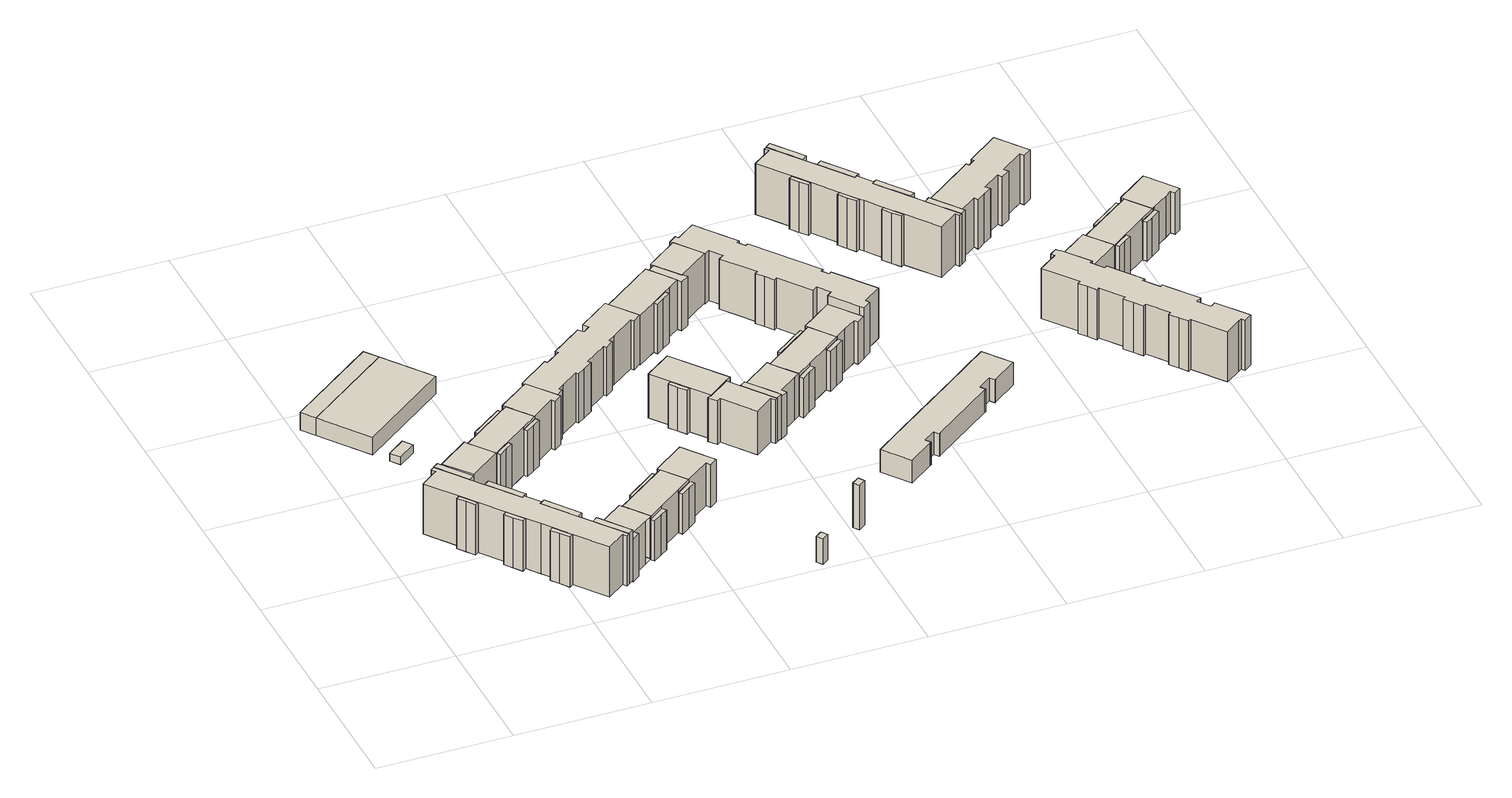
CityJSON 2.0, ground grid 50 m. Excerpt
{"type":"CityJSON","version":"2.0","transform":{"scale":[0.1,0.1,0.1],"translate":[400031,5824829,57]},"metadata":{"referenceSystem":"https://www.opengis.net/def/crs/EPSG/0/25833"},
"CityObjects":{
"building1":{"type":"Building","attributes":{"Gemeindeschluessel":"11000011","function":"31001_1010"},"address":[{"country":"Germany","locality":"Berlin","thoroughfareNumber":"21, 23, 25, 27","thoroughfareName":"Vincent-van-Gogh-Straße"}],"children":["building1-1","building1-2","building1-3","building1-4","building1-5","building1-6","building1-7","building1-8"]},
"building1-1":{"type":"BuildingPart","attributes":{"BezugspunktDach":"2200","measuredHeight":20.32,"storeysAboveGround":6},"parents":["building1"],"geometry":[{"type":"MultiSurface","lod":"1","boundaries":[[[0,1,2,3,4,5,6,7,8,9,10,11,12,13,14,15,16,17,18,19,20,21,22,23]],[[24,25,26,27,28,29,30,31,32,33,34,35,36,37,38,39,40,41,42,43,44,45,46,47]],[[24,47,23,22]],[[25,24,22,21]],[[26,25,21,20]],[[28,27,19,18]],[[29,28,18,17]],[[32,31,15,14]],[[35,34,12,11]],[[37,36,10,9]],[[38,37,9,8]],[[39,38,8,7]],[[40,39,7,6]],[[42,41,5,4]],[[43,42,4,3]],[[45,44,2,1]],[[47,46,0,23]],[[27,26,20,19]],[[30,29,17,16]],[[31,48,30,16,15]],[[33,32,14,13]],[[34,33,13,12]],[[36,35,11,10]],[[40,6,5,41]],[[44,43,3,2]],[[46,45,1,0]]]}]},
"building1-2":{"type":"BuildingPart","attributes":{"BezugspunktDach":"2200","measuredHeight":20.42,"storeysAboveGround":6},"parents":["building1"],"geometry":[{"type":"MultiSurface","lod":"1","boundaries":[[[49,50,51,52,53]],[[54,55,56,36,35]],[[54,35,53,52]],[[55,54,52,51]],[[56,55,51,50]],[[36,56,50,49]],[[11,10,36,49,53]],[[35,36,10,11]]]}]},
"building1-3":{"type":"BuildingPart","attributes":{"BezugspunktDach":"2200","measuredHeight":20.51,"storeysAboveGround":6},"parents":["building1"],"geometry":[{"type":"MultiSurface","lod":"1","boundaries":[[[57,58,59,60,61]],[[62,63,64,27,26]],[[62,26,61,60]],[[63,62,60,59]],[[64,63,59,58]],[[27,64,58,57]],[[20,19,57,61]],[[26,27,19,20]]]}]},
"building1-4":{"type":"BuildingPart","attributes":{"BezugspunktDach":"2200","measuredHeight":20.44,"storeysAboveGround":6},"parents":["building1"],"geometry":[{"type":"MultiSurface","lod":"1","boundaries":[[[65,66,67,68,69]],[[70,71,31,30,29]],[[70,29,69,68]],[[71,70,68,67]],[[31,71,67,66]],[[16,15,66,65]],[[17,16,65,69]],[[72,30,31,15,16]],[[29,30,16,17]]]}]},
"building1-5":{"type":"BuildingPart","attributes":{"BezugspunktDach":"2200","measuredHeight":20.42,"storeysAboveGround":6},"parents":["building1"],"geometry":[{"type":"MultiSurface","lod":"1","boundaries":[[[73,74,75,76,77]],[[32,78,79,34,33]],[[80,14,13,33,77,76]],[[78,32,76,75]],[[79,78,75,74]],[[34,79,74,73]],[[13,12,73,77]],[[32,33,13,14,80]],[[33,34,81,12,13]]]}]},
"building1-6":{"type":"BuildingPart","attributes":{"BezugspunktDach":"2200","measuredHeight":20.32,"storeysAboveGround":6},"parents":["building1"],"geometry":[{"type":"Solid","lod":"1","boundaries":[[[[82,83,6,5,84]],[[41,40,85,86,87]],[[41,87,84,5]],[[85,40,6,83]],[[86,85,83,82]],[[87,86,82,84]],[[41,5,6,40]]]]}]},
"building1-7":{"type":"BuildingPart","attributes":{"BezugspunktDach":"2200","measuredHeight":20.32,"storeysAboveGround":6},"parents":["building1"],"geometry":[{"type":"Solid","lod":"1","boundaries":[[[[88,89,3,2,90]],[[44,43,91,92,93]],[[44,93,90,2]],[[91,43,3,89]],[[92,91,89,88]],[[93,92,88,90]],[[43,44,2,3]]]]}]},
"building1-8":{"type":"BuildingPart","attributes":{"BezugspunktDach":"2200","measuredHeight":20.32,"storeysAboveGround":6},"parents":["building1"],"geometry":[{"type":"Solid","lod":"1","boundaries":[[[[94,95,1,0,96]],[[46,45,97,98,99]],[[46,99,96,0]],[[97,45,1,95]],[[98,97,95,94]],[[99,98,94,96]],[[45,46,0,1]]]]}]},
"building2":{"type":"Building","attributes":{"Gemeindeschluessel":"11000011","BezugspunktDach":"2200","function":"31001_2523","measuredHeight":3.25,"storeysAboveGround":1},"address":[{"country":"Germany","locality":"Berlin","thoroughfareNumber":"19 (1)","thoroughfareName":"Vincent-van-Gogh-Straße"}],"geometry":[{"type":"Solid","lod":"1","boundaries":[[[[100,101,102,103]],[[104,105,106,107]],[[104,107,103,102]],[[105,104,102,101]],[[106,105,101,100]],[[107,106,100,103]]]]}]},
"building3":{"type":"Building","attributes":{"name":"Sporthalle","Gemeindeschluessel":"11000011","function":"31001_3211"},"address":[{"country":"Germany","locality":"Berlin","thoroughfareNumber":"50","thoroughfareName":"Welsestraße"}],"children":["building3-1","building3-2"]},
"building3-1":{"type":"BuildingPart","attributes":{"BezugspunktDach":"2200","measuredHeight":7.23,"storeysAboveGround":2},"parents":["building3"],"geometry":[{"type":"Solid","lod":"1","boundaries":[[[[108,109,110,111]],[[112,113,114,115]],[[113,112,110,109]],[[114,113,109,108]],[[115,114,108,111]],[[115,111,110,112]]]]}]},
"building3-2":{"type":"BuildingPart","attributes":{"BezugspunktDach":"2200","measuredHeight":7.25,"storeysAboveGround":2},"parents":["building3"],"geometry":[{"type":"MultiSurface","lod":"1","boundaries":[[[111,110,116,117]],[[118,112,115,119]],[[118,119,117,116]],[[112,118,116,110]],[[115,112,110,112,115,111]],[[119,115,111,117]]]}]},
"building4":{"type":"Building","attributes":{"Gemeindeschluessel":"11000011","function":"31001_1010"},"address":[{"country":"Germany","locality":"Berlin","thoroughfareNumber":"51, 53, 55","thoroughfareName":"Welsestraße"}],"children":["building4-1","building4-2","building4-3","building4-4","building4-5","building4-6"]},
"building4-1":{"type":"BuildingPart","attributes":{"BezugspunktDach":"2200","measuredHeight":19.7,"storeysAboveGround":6},"parents":["building4"],"geometry":[{"type":"MultiSurface","lod":"1","boundaries":[[[120,121,122,123,124,125,126,127,128]],[[129,130,131,132,133,134,135,136,137]],[[129,137,128,127]],[[130,129,127,126]],[[132,131,125,124]],[[138,139,123,122]],[[135,134,122,121]],[[136,140,141,120]],[[131,130,126,125]],[[133,142,132,124,123]],[[134,133,139,138]],[[135,121,141,140]],[[136,120,128,137]]]}]},
"building4-2":{"type":"BuildingPart","attributes":{"BezugspunktDach":"2200","measuredHeight":19.77,"storeysAboveGround":6},"parents":["building4"],"geometry":[{"type":"MultiSurface","lod":"1","boundaries":[[[143,144,145,146,147,148,149,150,151]],[[152,153,154,155,156,157,133,132,158]],[[152,158,151,150]],[[153,152,150,149]],[[154,153,149,148]],[[155,154,148,147]],[[156,155,147,146]],[[157,156,146,145]],[[133,157,145,144],[133,139,159,157]],[[124,123,144,143]],[[158,132,143,151]],[[139,133,157,159]],[[132,133,123,124]]]}]},
"building4-3":{"type":"BuildingPart","attributes":{"BezugspunktDach":"2200","measuredHeight":19.7,"storeysAboveGround":6},"parents":["building4"],"geometry":[{"type":"MultiSurface","lod":"1","boundaries":[[[126,125,160,161]],[[162,131,130,163]],[[162,163,161,160]],[[131,162,160,125]],[[163,130,126,161]],[[164,130,131,125,126]]]}]},
"building4-4":{"type":"BuildingPart","attributes":{"BezugspunktDach":"2200","measuredHeight":18.75,"storeysAboveGround":6},"parents":["building4"],"geometry":[{"type":"MultiSurface","lod":"1","boundaries":[[[165,166,167,159,138]],[[157,168,169,170,134]],[[168,157,159,167]],[[169,168,167,166]],[[170,169,166,165]],[[134,170,165,138]],[[134,171,138,139,133]],[[157,133,139,159,172]]]}]},
"building4-5":{"type":"BuildingPart","attributes":{"BezugspunktDach":"2200","measuredHeight":19.7,"storeysAboveGround":6},"parents":["building4"],"geometry":[{"type":"MultiSurface","lod":"1","boundaries":[[[173,174,175,121,141]],[[135,176,177,178,140]],[[176,135,121,175]],[[177,176,175,174]],[[178,177,174,173]],[[140,178,173,141]],[[135,140,141,179,121]]]}]},
"building4-6":{"type":"BuildingPart","attributes":{"BezugspunktDach":"2200","measuredHeight":19.76,"storeysAboveGround":6},"parents":["building4"],"geometry":[{"type":"MultiSurface","lod":"1","boundaries":[[[180,181,182,183,184]],[[185,137,136,186,187]],[[185,187,184,183]],[[137,185,183,182]],[[120,128,137,182,181]],[[186,136,181,180]],[[187,186,180,184]],[[136,137,128,120]]]}]},
"building5":{"type":"Building","attributes":{"Gemeindeschluessel":"11000011","function":"31001_1010"},"address":[{"country":"Germany","locality":"Berlin","thoroughfareNumber":"86, 88, 90","thoroughfareName":"Biesenbrower Straße"}],"children":["building5-1","building5-2","building5-3","building5-4","building5-5","building5-6"]},
"building5-1":{"type":"BuildingPart","attributes":{"BezugspunktDach":"2200","measuredHeight":17.29,"storeysAboveGround":5},"parents":["building5"],"geometry":[{"type":"MultiSurface","lod":"1","boundaries":[[[188,189,190,191,192,193,194,195]],[[196,197,198,199,200,201,202,203]],[[196,203,195,194]],[[198,197,193,192]],[[204,205,191,190]],[[201,200,190,189]],[[206,207,189,188]],[[196,194,193,197]],[[199,198,192,191,208]],[[209,200,210,199,205,204]],[[202,201,207,206]],[[203,202,188,195]]]}]},
"building5-2":{"type":"BuildingPart","attributes":{"BezugspunktDach":"2200","measuredHeight":17.38,"storeysAboveGround":5},"parents":["building5"],"geometry":[{"type":"MultiSurface","lod":"1","boundaries":[[[211,212,213,214,215,216,217,218,219,220]],[[221,203,202,222,223,224,225,226,227,228]],[[221,228,220,219]],[[203,221,219,218]],[[188,195,203,218,217]],[[222,229,206,202,217,216]],[[224,223,215,214]],[[225,224,214,213]],[[226,225,213,212]],[[227,226,212,211]],[[228,227,211,220]],[[202,203,195,188]],[[202,206,229,222]]]}]},
"building5-3":{"type":"BuildingPart","attributes":{"BezugspunktDach":"2200","measuredHeight":17.32,"storeysAboveGround":5},"parents":["building5"],"geometry":[{"type":"MultiSurface","lod":"1","boundaries":[[[192,191,230,231,232,233,234,235]],[[236,237,238,239,240,199,198,241]],[[236,241,235,234]],[[237,236,234,233]],[[238,237,233,232]],[[239,238,232,231]],[[240,239,231,230]],[[205,242,243,199,240,230,191]],[[241,198,192,235]],[[199,243,242,205]],[[244,198,199,245,191,192]]]}]},
"building5-4":{"type":"BuildingPart","attributes":{"BezugspunktDach":"2200","measuredHeight":17.29,"storeysAboveGround":5},"parents":["building5"],"geometry":[{"type":"Solid","lod":"1","boundaries":[[[[194,193,246,247]],[[248,197,196,249]],[[248,249,247,246]],[[197,248,246,193]],[[249,196,194,247]],[[197,193,194,196]]]]}]},
"building5-5":{"type":"BuildingPart","attributes":{"BezugspunktDach":"2200","measuredHeight":16.53,"storeysAboveGround":5},"parents":["building5"],"geometry":[{"type":"MultiSurface","lod":"1","boundaries":[[[250,251,252,242,204]],[[243,253,254,255,200]],[[200,199,256,199,243]],[[253,243,242,252]],[[254,253,252,251]],[[255,254,251,250]],[[200,255,250,204]],[[204,205,199,200]],[[243,199,256,205,242]]]}]},
"building5-6":{"type":"BuildingPart","attributes":{"BezugspunktDach":"2200","measuredHeight":16.26,"storeysAboveGround":5},"parents":["building5"],"geometry":[{"type":"MultiSurface","lod":"1","boundaries":[[[257,258,259,207,229]],[[201,260,261,262,222]],[[260,201,207,259]],[[261,260,259,258]],[[262,261,258,257]],[[222,262,257,229]],[[263,201,202,206,207]],[[222,229,206,264,202]]]}]},
"building6":{"type":"Building","attributes":{"Gemeindeschluessel":"11000011","BezugspunktDach":"2200","function":"31001_1010","measuredHeight":19.87,"storeysAboveGround":6},"address":[{"country":"Germany","locality":"Berlin","thoroughfareNumber":"45, 47, 49","thoroughfareName":"Welsestraße"}],"geometry":[{"type":"Solid","lod":"1","boundaries":[[[[265,266,267,268,269,270,271,272,273,274,275,276,277,278,279,280,281,282,283,284,285,286,287,288,289,290,291,292,293]],[[294,295,296,297,298,299,300,301,302,303,304,305,306,307,308,309,310,311,312,313,314,315,316,317,318,319,320,321,322]],[[294,322,293,292]],[[295,294,292,291]],[[296,295,291,290]],[[297,296,290,289]],[[298,297,289,288]],[[299,298,288,287]],[[300,299,287,286]],[[301,300,286,285]],[[302,301,285,284]],[[303,302,284,283]],[[304,303,283,282]],[[305,304,282,281]],[[306,305,281,280]],[[307,306,280,279]],[[308,307,279,278]],[[309,308,278,277]],[[310,309,277,276]],[[311,310,276,275]],[[312,311,275,274]],[[313,312,274,273]],[[314,313,273,272]],[[315,314,272,271]],[[316,315,271,270]],[[317,316,270,269]],[[318,317,269,268]],[[319,318,268,267]],[[320,319,267,266]],[[321,320,266,265]],[[322,321,265,293]]]]}]},
"building7":{"type":"Building","attributes":{"Gemeindeschluessel":"11000011","BezugspunktDach":"2200","function":"51009_1610","measuredHeight":10.4,"storeysAboveGround":0},"address":[{"country":"Germany","locality":"Berlin"}],"geometry":[{"type":"Solid","lod":"1","boundaries":[[[[323,324,325,326]],[[327,328,329,330]],[[327,330,326,325]],[[328,327,325,324]],[[329,328,324,323]],[[330,329,323,326]]]]}]},
"building8":{"type":"Building","attributes":{"Gemeindeschluessel":"11000011","function":"31001_1010"},"address":[{"country":"Germany","locality":"Berlin","thoroughfareNumber":"80, 82, 84","thoroughfareName":"Biesenbrower Straße"}],"children":["building8-1","building8-2","building8-3","building8-4"]},
"building8-1":{"type":"BuildingPart","attributes":{"BezugspunktDach":"2200","measuredHeight":17.82,"storeysAboveGround":5},"parents":["building8"],"geometry":[{"type":"MultiSurface","lod":"1","boundaries":[[[331,332,333,334,335,336,337,338]],[[339,340,341,342,343,344,345,346]],[[339,346,338,337]],[[340,339,337,336]],[[341,340,336,335]],[[342,341,335,334],[342,347,348,341]],[[343,349,347,342,334,333]],[[344,343,333,332]],[[346,345,331,338]],[[347,342,341,348]],[[342,347,349,343]],[[350,345,344,332,331]]]}]},
"building8-2":{"type":"BuildingPart","attributes":{"BezugspunktDach":"2200","measuredHeight":17.77,"storeysAboveGround":5},"parents":["building8"],"geometry":[{"type":"MultiSurface","lod":"1","boundaries":[[[351,352,353,354,355,356,357,348,347,349,358]],[[343,342,341,359,360,361,362,363,364,365,366]],[[343,366,358,349]],[[359,341,348,357]],[[361,360,356,355]],[[362,361,355,354]],[[363,362,354,353]],[[364,363,353,352]],[[365,364,352,351]],[[366,365,351,358]],[[342,343,349,347]],[[367,341,342,347,348]],[[359,357,356,360]]]}]},
"building8-3":{"type":"BuildingPart","attributes":{"BezugspunktDach":"2200","measuredHeight":17.92,"storeysAboveGround":5},"parents":["building8"],"geometry":[{"type":"MultiSurface","lod":"1","boundaries":[[[368,369,370,371,372]],[[373,374,375,360,359]],[[373,359,372,371]],[[374,373,371,370]],[[375,374,370,369]],[[360,375,369,368]],[[359,357,356,368,372]],[[360,356,357,359]]]}]},
"building8-4":{"type":"BuildingPart","attributes":{"BezugspunktDach":"2200","measuredHeight":17.82,"storeysAboveGround":5},"parents":["building8"],"geometry":[{"type":"MultiSurface","lod":"1","boundaries":[[[376,377,332,331,378]],[[345,344,379,380,381]],[[345,381,378,331]],[[379,344,332,377]],[[380,379,377,376]],[[381,380,376,378]],[[382,344,345,331,332]]]}]},
"building9":{"type":"Building","attributes":{"Gemeindeschluessel":"11000011","BezugspunktDach":"2200","function":"51009_1610","measuredHeight":18.03,"storeysAboveGround":0},"address":[{"country":"Germany","locality":"Berlin"}],"geometry":[{"type":"Solid","lod":"1","boundaries":[[[[383,384,385,386]],[[387,388,389,390]],[[387,390,386,385]],[[388,387,385,384]],[[389,388,384,383]],[[390,389,383,386]]]]}]},
"building10":{"type":"Building","attributes":{"Gemeindeschluessel":"11000011","function":"31001_1010"},"address":[{"country":"Germany","locality":"Berlin","thoroughfareNumber":"39, 41, 43","thoroughfareName":"Welsestraße"}],"children":["building10-1","building10-2","building10-3","building10-4"]},
"building10-1":{"type":"BuildingPart","attributes":{"BezugspunktDach":"2200","measuredHeight":20.14,"storeysAboveGround":6},"parents":["building10"],"geometry":[{"type":"MultiSurface","lod":"1","boundaries":[[[391,392,393,394,395,396,397,398]],[[399,400,401,402,403,404,405,406]],[[399,406,398,397]],[[400,399,397,396]],[[401,407,408,409,396,395]],[[402,401,395,394]],[[403,402,394,393]],[[405,404,392,391]],[[406,405,391,398]],[[400,409,408,407,401]],[[403,393,392,404]]]}]},
"building10-2":{"type":"BuildingPart","attributes":{"BezugspunktDach":"2200","measuredHeight":20.02,"storeysAboveGround":6},"parents":["building10"],"geometry":[{"type":"MultiSurface","lod":"1","boundaries":[[[407,410,411,412,413,414,408]],[[415,416,417,418,419,401,400]],[[415,400,408,414]],[[418,417,412,411]],[[419,418,411,410]],[[401,419,410,407]],[[415,414,413,416]],[[417,416,413,412]],[[400,401,407,408,420]]]}]},
"building10-3":{"type":"BuildingPart","attributes":{"BezugspunktDach":"2200","measuredHeight":20.1,"storeysAboveGround":6},"parents":["building10"],"geometry":[{"type":"MultiSurface","lod":"1","boundaries":[[[421,422,423,424,425,426]],[[427,428,417,416,415,429]],[[427,429,426,425]],[[428,427,425,424]],[[417,428,424,423]],[[416,413,412,417,423,422]],[[414,413,416,422,421]],[[429,415,421,426]],[[417,412,413,416]],[[415,416,413,414]]]}]},
"building10-4":{"type":"BuildingPart","attributes":{"BezugspunktDach":"2200","measuredHeight":20.14,"storeysAboveGround":6},"parents":["building10"],"geometry":[{"type":"Solid","lod":"1","boundaries":[[[[430,431,432,393,392]],[[403,433,434,435,404]],[[433,403,393,432]],[[434,433,432,431]],[[435,434,431,430]],[[404,435,430,392]],[[404,392,393,403]]]]}]},
"building11":{"type":"Building","attributes":{"Gemeindeschluessel":"11000011","function":"31001_1010"},"address":[{"country":"Germany","locality":"Berlin","thoroughfareNumber":"74, 76, 78","thoroughfareName":"Biesenbrower Straße"}],"children":["building11-1","building11-2","building11-3","building11-4","building11-5","building11-6"]},
"building11-1":{"type":"BuildingPart","attributes":{"BezugspunktDach":"2200","measuredHeight":17.25,"storeysAboveGround":5},"parents":["building11"],"geometry":[{"type":"MultiSurface","lod":"1","boundaries":[[[436,437,438,439,440,441,442,443]],[[444,445,446,447,448,449,450,451]],[[444,451,443,442]],[[446,445,441,440]],[[452,453,439,438]],[[449,448,438,437]],[[454,455,449,437,436]],[[445,444,442,441,456]],[[446,440,439,447]],[[457,448,458,447,453,452]],[[450,449,455,454]],[[451,450,436,443]]]}]},
"building11-2":{"type":"BuildingPart","attributes":{"BezugspunktDach":"2200","measuredHeight":17.28,"storeysAboveGround":5},"parents":["building11"],"geometry":[{"type":"MultiSurface","lod":"1","boundaries":[[[459,460,461,462,463,464,436,443,465,466]],[[467,451,450,468,469,470,471,472,473,474]],[[467,474,466,465]],[[451,467,465,443]],[[443,451,443,436]],[[475,476,454,450,436,464]],[[469,468,464,463]],[[470,469,463,462]],[[471,470,462,461]],[[472,471,461,460]],[[473,472,460,459]],[[474,473,459,466]],[[477,450,451,443,436]],[[468,450,454,476,475]]]}]},
"building11-3":{"type":"BuildingPart","attributes":{"BezugspunktDach":"2200","measuredHeight":17.3,"storeysAboveGround":5},"parents":["building11"],"geometry":[{"type":"MultiSurface","lod":"1","boundaries":[[[440,439,478,479,480,481,482,483,484,485]],[[486,487,488,489,490,491,492,447,446,493]],[[486,493,485,484]],[[487,486,484,483]],[[488,487,483,482]],[[489,488,482,481]],[[490,489,481,480]],[[491,490,480,479]],[[492,491,479,478]],[[447,453,494,478,439]],[[493,446,440,485]],[[492,494,453,447]],[[446,447,439,440]]]}]},
"building11-4":{"type":"BuildingPart","attributes":{"BezugspunktDach":"2200","measuredHeight":17.43,"storeysAboveGround":5},"parents":["building11"],"geometry":[{"type":"MultiSurface","lod":"1","boundaries":[[[495,496,497,498]],[[499,445,444,500]],[[499,500,498,497]],[[445,499,497,496]],[[444,442,441,496,495]],[[500,444,495,498]],[[445,441,442,444]]]}]},
"building11-5":{"type":"BuildingPart","attributes":{"BezugspunktDach":"2200","measuredHeight":16.13,"storeysAboveGround":5},"parents":["building11"],"geometry":[{"type":"MultiSurface","lod":"1","boundaries":[[[501,502,503,494,452]],[[492,504,505,506,448]],[[504,492,494,503]],[[505,504,503,502]],[[506,505,502,501]],[[448,506,501,452]],[[448,452,453,447]],[[492,447,507,453,494]]]}]},
"building11-6":{"type":"BuildingPart","attributes":{"BezugspunktDach":"2200","measuredHeight":16.44,"storeysAboveGround":5},"parents":["building11"],"geometry":[{"type":"MultiSurface","lod":"1","boundaries":[[[508,509,510,455,476]],[[449,511,512,513,468]],[[511,449,455,510]],[[512,511,510,509]],[[513,512,509,508]],[[468,513,508,476]],[[449,450,454,455]],[[468,514,476,454,450]]]}]},
"building12":{"type":"Building","attributes":{"Gemeindeschluessel":"11000011","BezugspunktDach":"2200","function":"51009_1610","measuredHeight":2.92,"storeysAboveGround":0},"address":[{"country":"Germany","locality":"Berlin"}],"geometry":[{"type":"Solid","lod":"1","boundaries":[[[[515,516,517,518]],[[519,520,521,522]],[[519,522,518,517]],[[520,519,517,516]],[[521,520,516,515]],[[522,521,515,518]]]]}]},
"building13":{"type":"Building","attributes":{"Gemeindeschluessel":"11000011","BezugspunktDach":"2200","function":"31001_1010","measuredHeight":20.35,"storeysAboveGround":6},"address":[{"country":"Germany","locality":"Berlin","thoroughfareNumber":"66, 68, 70, 72","thoroughfareName":"Biesenbrower Straße"}],"geometry":[{"type":"Solid","lod":"1","boundaries":[[[[523,524,525,526,527,528,529,530,531,532,533,534,535,536,537,538,539,540,541,542,543,544,545,546,547,548,549,550,551,552,553]],[[554,555,556,557,558,559,560,561,562,563,564,565,566,567,568,569,570,571,572,573,574,575,576,577,578,579,580,581,582,583,584]],[[554,584,553,552]],[[555,554,552,551]],[[556,555,551,550]],[[557,556,550,549]],[[558,557,549,548]],[[559,558,548,547]],[[560,559,547,546]],[[561,560,546,545]],[[562,561,545,544]],[[563,562,544,543]],[[564,563,543,542]],[[565,564,542,541]],[[566,565,541,540]],[[567,566,540,539]],[[568,567,539,538]],[[569,568,538,537]],[[570,569,537,536]],[[571,570,536,535]],[[572,571,535,534]],[[573,572,534,533]],[[574,573,533,532]],[[575,574,532,531]],[[576,575,531,530]],[[577,576,530,529]],[[578,577,529,528]],[[579,578,528,527]],[[580,579,527,526]],[[581,580,526,525]],[[582,581,525,524]],[[583,582,524,523]],[[584,583,523,553]]]]}]},
"building14":{"type":"Building","attributes":{"name":"Kindertagesstätte","Gemeindeschluessel":"11000011","function":"31001_3065"},"address":[{"country":"Germany","locality":"Berlin","thoroughfareNumber":"61, 63","thoroughfareName":"Biesenbrower Straße"}],"children":["building14-1","building14-2","building14-3"]},
"building14-1":{"type":"BuildingPart","attributes":{"BezugspunktDach":"2200","measuredHeight":9.19,"storeysAboveGround":3},"parents":["building14"],"geometry":[{"type":"MultiSurface","lod":"1","boundaries":[[[585,586,587,588,589,590,591,592,593,594,595,596,597,598,599,600,601,602,603,604]],[[605,606,607,608,609,610,611,612,613,614,615,616,617,618,619,620,621,622,623,624]],[[605,624,604,603]],[[606,605,625,626,627,628,629,603,602]],[[607,606,602,601]],[[608,607,630,631,632,633,601,600]],[[609,608,600,599]],[[610,609,599,598]],[[611,610,598,597]],[[612,611,597,596]],[[613,612,596,595]],[[614,613,595,594]],[[615,614,594,593]],[[616,615,593,592]],[[617,616,592,591]],[[618,617,591,590]],[[619,618,590,589]],[[620,619,589,588]],[[621,620,588,587]],[[622,621,587,586]],[[623,622,586,585]],[[624,623,585,604]],[[629,628,627,626,625]],[[633,632,631,630]]]}]},
"building14-2":{"type":"BuildingPart","attributes":{"BezugspunktDach":"2200","measuredHeight":2.92,"storeysAboveGround":3},"parents":["building14"],"geometry":[{"type":"Solid","lod":"1","boundaries":[[[[629,628,634,517,516,515]],[[520,519,635,627,626,521]],[[520,521,515,516]],[[519,520,516,517]],[[635,519,517,634]],[[627,635,634,628]],[[521,626,629,515]],[[627,628,629,626]]]]}]},
"building14-3":{"type":"BuildingPart","attributes":{"BezugspunktDach":"2200","measuredHeight":3.27,"storeysAboveGround":3},"parents":["building14"],"geometry":[{"type":"Solid","lod":"1","boundaries":[[[[636,633,632,637,638]],[[639,631,630,640,641]],[[639,641,638,637]],[[631,639,637,632]],[[640,630,633,636]],[[641,640,636,638]],[[631,632,633,630]]]]}]},
"building15":{"type":"Building","attributes":{"Gemeindeschluessel":"11000011","BezugspunktDach":"2200","function":"31001_3065","measuredHeight":2.72,"storeysAboveGround":1},"address":[{"country":"Germany","locality":"Berlin","thoroughfareNumber":"61 (1)","thoroughfareName":"Biesenbrower Straße"}],"geometry":[{"type":"Solid","lod":"1","boundaries":[[[[642,643,644,645]],[[646,647,648,649]],[[646,649,645,644]],[[647,646,644,643]],[[648,647,643,642]],[[649,648,642,645]]]]}]},
"building16":{"type":"Building","attributes":{"Gemeindeschluessel":"11000011","BezugspunktDach":"2200","function":"51009_1610","measuredHeight":3.27,"storeysAboveGround":0},"address":[{"country":"Germany","locality":"Berlin"}],"geometry":[{"type":"Solid","lod":"1","boundaries":[[[[650,636,638,637,651,652]],[[653,639,641,640,654,655]],[[653,655,652,651]],[[639,653,651,637]],[[641,639,637,638]],[[640,641,638,636]],[[654,640,636,650]],[[655,654,650,652]]]]}]},
"building17":{"type":"Building","attributes":{"Gemeindeschluessel":"11000011","function":"31001_1010"},"address":[{"country":"Germany","locality":"Berlin","thoroughfareNumber":"58, 60, 62, 64","thoroughfareName":"Biesenbrower Straße"}],"children":["building17-1","building17-2","building17-3","building17-4","building17-5","building17-6","building17-7","building17-8"]},
"building17-1":{"type":"BuildingPart","attributes":{"BezugspunktDach":"2200","measuredHeight":20.61,"storeysAboveGround":6},"parents":["building17"],"geometry":[{"type":"MultiSurface","lod":"1","boundaries":[[[656,657,658,659,660,661,662,663,664,665,666,667,668,669,670,671,672,673,674,675,676,677]],[[678,679,680,681,682,683,684,685,686,687,688,689,690,691,692,693,694,695,696,697,698,699]],[[678,699,677,676]],[[679,678,676,675]],[[680,679,675,674]],[[682,681,673,672]],[[685,684,670,669]],[[687,700,701,702,667]],[[689,688,666,665]],[[690,689,665,664]],[[691,690,664,663]],[[692,691,663,662]],[[694,693,661,660]],[[695,694,660,659]],[[697,696,658,657]],[[699,698,656,677]],[[680,674,673,681]],[[683,682,703,672,671]],[[683,671,670,684]],[[686,685,669,668]],[[686,668,702,701,700]],[[688,687,667,666]],[[693,692,662,661]],[[695,659,658,696]],[[704,698,697,657,656]]]}]},
"building17-2":{"type":"BuildingPart","attributes":{"BezugspunktDach":"2200","measuredHeight":20.78,"storeysAboveGround":6},"parents":["building17"],"geometry":[{"type":"MultiSurface","lod":"1","boundaries":[[[705,706,707,708,709]],[[710,711,712,688,687]],[[710,687,709,708]],[[711,710,708,707]],[[712,711,707,706]],[[688,712,706,705]],[[713,667,666,705,709]],[[687,688,666,667,713]]]}]},
"building17-3":{"type":"BuildingPart","attributes":{"BezugspunktDach":"2200","measuredHeight":20.73,"storeysAboveGround":6},"parents":["building17"],"geometry":[{"type":"MultiSurface","lod":"1","boundaries":[[[714,715,716,717,718]],[[719,720,684,683,682]],[[719,682,718,717]],[[720,719,717,716]],[[684,720,716,715]],[[671,670,684,715,714]],[[672,671,683,714,718]],[[683,684,670,671]],[[682,683,671,672]]]}]},
"building17-4":{"type":"BuildingPart","attributes":{"BezugspunktDach":"2200","measuredHeight":20.78,"storeysAboveGround":6},"parents":["building17"],"geometry":[{"type":"MultiSurface","lod":"1","boundaries":[[[721,722,723,724,725]],[[685,726,727,701,686]],[[685,669,668,686,725,724]],[[726,685,724,723]],[[727,726,723,722]],[[701,727,722,721]],[[728,668,702,721,725]],[[686,668,669,685]],[[686,701,702,668,728]]]}]},
"building17-5":{"type":"BuildingPart","attributes":{"BezugspunktDach":"2200","measuredHeight":20.61,"storeysAboveGround":6},"parents":["building17"],"geometry":[{"type":"MultiSurface","lod":"1","boundaries":[[[729,730,662,661,731]],[[693,692,732,733,734]],[[693,734,731,661]],[[732,692,662,730]],[[733,732,730,729]],[[734,733,729,731]],[[692,735,693,661,662]]]}]},
"building17-6":{"type":"BuildingPart","attributes":{"BezugspunktDach":"2200","measuredHeight":20.61,"storeysAboveGround":6},"parents":["building17"],"geometry":[{"type":"Solid","lod":"1","boundaries":[[[[736,737,659,658,738]],[[696,695,739,740,741]],[[696,741,738,658]],[[739,695,659,737]],[[740,739,737,736]],[[741,740,736,738]],[[695,696,658,659]]]]}]},
"building17-7":{"type":"BuildingPart","attributes":{"BezugspunktDach":"2200","measuredHeight":20.61,"storeysAboveGround":6},"parents":["building17"],"geometry":[{"type":"Solid","lod":"1","boundaries":[[[[742,743,657,656,744]],[[698,697,745,746,747]],[[698,747,744,656]],[[745,697,657,743]],[[746,745,743,742]],[[747,746,742,744]],[[697,698,656,657]]]]}]},
"building17-8":{"type":"BuildingPart","attributes":{"BezugspunktDach":"2200","measuredHeight":20.82,"storeysAboveGround":6},"parents":["building17"],"geometry":[{"type":"MultiSurface","lod":"1","boundaries":[[[748,749,750,751,752]],[[753,754,755,681,680]],[[753,680,752,751]],[[754,753,751,750]],[[755,754,750,749]],[[681,755,749,748]],[[674,673,756,748,752]],[[757,680,681,756,673,674]]]}]},
"building18":{"type":"Building","attributes":{"Gemeindeschluessel":"11000011","BezugspunktDach":"2200","function":"31001_1010","measuredHeight":20.03,"storeysAboveGround":6},"address":[{"country":"Germany","locality":"Berlin","thoroughfareNumber":"52, 54, 56","thoroughfareName":"Biesenbrower Straße"}],"geometry":[{"type":"Solid","lod":"1","boundaries":[[[[758,759,760,761,762,763,764,765,766,767,768,769,770,771,772,773,774,775,776,777]],[[778,779,780,781,782,783,784,785,786,787,788,789,790,791,792,793,794,795,796,797]],[[778,797,777,776]],[[779,778,776,775]],[[780,779,775,774]],[[781,780,774,773]],[[782,781,773,772]],[[783,782,772,771]],[[784,783,771,770]],[[785,784,770,769]],[[786,785,769,768]],[[787,786,768,767]],[[788,787,767,766]],[[789,788,766,765]],[[790,789,765,764]],[[791,790,764,763]],[[792,791,763,762]],[[793,792,762,761]],[[794,793,761,760]],[[795,794,760,759]],[[796,795,759,758]],[[797,796,758,777]]]]}]},
"building19":{"type":"Building","attributes":{"Gemeindeschluessel":"11000011","BezugspunktDach":"2200","function":"31001_1010","measuredHeight":20.48,"storeysAboveGround":6},"address":[{"country":"Germany","locality":"Berlin","thoroughfareNumber":"80, 82, 84, 86","thoroughfareName":"Wartiner Straße"}],"geometry":[{"type":"Solid","lod":"1","boundaries":[[[[798,799,800,801,802,803,804,805,806,807,808,809,810,811,812,813,814,815,816,817,818,819,820,821,822,823,824,825,826,827,828,829,830,831,832,833,834,835,836]],[[837,838,839,840,841,842,843,844,845,846,847,848,849,850,851,852,853,854,855,856,857,858,859,860,861,862,863,864,865,866,867,868,869,870,871,872,873,874,875]],[[837,875,836,835]],[[838,837,835,834]],[[839,838,834,833]],[[840,839,833,832]],[[841,840,832,831]],[[842,841,831,830]],[[843,842,830,829]],[[844,843,829,828]],[[845,844,828,827]],[[846,845,827,826]],[[847,846,826,825]],[[848,847,825,824]],[[849,848,824,823]],[[850,849,823,822]],[[851,850,822,821]],[[852,851,821,820]],[[853,852,820,819]],[[854,853,819,818]],[[855,854,818,817]],[[856,855,817,816]],[[857,856,816,815]],[[858,857,815,814]],[[859,858,814,813]],[[860,859,813,812]],[[861,860,812,811]],[[862,861,811,810]],[[863,862,810,809]],[[864,863,809,808]],[[865,864,808,807]],[[866,865,807,806]],[[867,866,806,805]],[[868,867,805,804]],[[869,868,804,803]],[[870,869,803,802]],[[871,870,802,801]],[[872,871,801,800]],[[873,872,800,799]],[[874,873,799,798]],[[875,874,798,836]]]]}]},
"building20":{"type":"Building","attributes":{"Gemeindeschluessel":"11000011","function":"31001_1010"},"address":[{"country":"Germany","locality":"Berlin","thoroughfareNumber":"55, 57, 59","thoroughfareName":"Biesenbrower Straße"}],"children":["building20-1","building20-2","building20-3","building20-4","building20-5","building20-6"]},
"building20-1":{"type":"BuildingPart","attributes":{"BezugspunktDach":"2200","measuredHeight":16.86,"storeysAboveGround":5},"parents":["building20"],"geometry":[{"type":"MultiSurface","lod":"1","boundaries":[[[876,877,878,879,880,881]],[[882,883,884,885,886,887]],[[882,888,889,890,880]],[[887,881,890,891,892]],[[893,894,879,878]],[[884,878,877,895,896]],[[886,885,877,876]],[[892,891,890,889,888]],[[897,883,882,880,879]],[[884,883,894,893]],[[898,885,896,895,877]],[[886,876,881,887]]]}]},
"building20-2":{"type":"BuildingPart","attributes":{"BezugspunktDach":"2200","measuredHeight":16.95,"storeysAboveGround":5},"parents":["building20"],"geometry":[{"type":"Solid","lod":"1","boundaries":[[[[899,900,901,902,903]],[[904,887,886,905,906]],[[904,906,903,902]],[[887,904,902,901]],[[886,887,901,900],[887,886,876,881]],[[905,886,900,899]],[[906,905,899,903]],[[876,886,887,881]]]]}]},
"building20-3":{"type":"BuildingPart","attributes":{"BezugspunktDach":"2200","measuredHeight":16.91,"storeysAboveGround":5},"parents":["building20"],"geometry":[{"type":"MultiSurface","lod":"1","boundaries":[[[907,908,909,910,911,912,913,914,915,916]],[[917,918,919,920,921,922,923,883,882,924]],[[917,924,916,915]],[[918,917,915,914]],[[919,918,914,913]],[[920,919,913,912]],[[921,920,912,911]],[[922,921,911,910]],[[923,922,910,909]],[[883,923,909,908]],[[880,879,883,908,907]],[[924,882,907,916]],[[882,883,879,880]]]}]},
"building20-4":{"type":"BuildingPart","attributes":{"BezugspunktDach":"2200","measuredHeight":16.86,"storeysAboveGround":5},"parents":["building20"],"geometry":[{"type":"MultiSurface","lod":"1","boundaries":[[[890,889,925,926]],[[927,888,891,928]],[[927,928,926,925]],[[888,927,925,889]],[[928,891,890,926]],[[891,888,889,929,890]]]}]},
"building20-5":{"type":"BuildingPart","attributes":{"BezugspunktDach":"2200","measuredHeight":16.68,"storeysAboveGround":5},"parents":["building20"],"geometry":[{"type":"MultiSurface","lod":"1","boundaries":[[[930,931,932,933,893]],[[923,934,935,936,884]],[[937,883,894,883,923]],[[934,923,933,932]],[[935,934,932,931]],[[936,935,931,930]],[[884,936,930,893]],[[884,938,893,894,883,937]],[[923,883,894,933]]]}]},
"building20-6":{"type":"BuildingPart","attributes":{"BezugspunktDach":"2200","measuredHeight":16.86,"storeysAboveGround":5},"parents":["building20"],"geometry":[{"type":"Solid","lod":"1","boundaries":[[[[939,940,941,895,877]],[[896,942,943,944,885]],[[942,896,895,941]],[[943,942,941,940]],[[944,943,940,939]],[[885,944,939,877]],[[896,885,877,895]]]]}]}
},
"vertices":[
[248,567,225],[292,508,225],[357,422,225],[403,361,225],[438,314,225],[465,278,225],[512,215,225],[597,101,225],[666,152,225],[676,138,225],[687,147,225],[603,259,225],[569,305,225],[481,423,225],[491,430,225],[449,485,225],[440,478,225],[352,596,225],[351,596,225],[318,641,225],[233,754,225],[220,744,225],[231,730,225],[164,680,225],[231,730,21],[220,744,21],[233,754,21],[318,641,21],[351,596,21],[352,596,21],[440,478,21],[449,485,21],[491,430,21],[481,423,21],[569,305,21],[603,259,21],[687,147,21],[676,138,21],[666,152,21],[597,101,21],[512,215,21],[465,278,21],[438,314,21],[403,361,21],[357,422,21],[292,508,21],[248,567,21],[164,680,21],[448,484,21],
[687,147,226],[706,161,226],[696,175,226],[622,274,226],[603,259,226],[622,274,21],[696,175,21],[706,161,21],
[318,641,227],[337,655,227],[263,754,227],[252,768,227],[233,754,227],[252,768,21],[263,754,21],[337,655,21],
[440,478,226],[449,485,226],[459,492,226],[371,610,226],[352,596,226],[371,610,21],[459,492,21],[440,478,192],
[569,305,226],[588,319,226],[500,437,226],[491,430,226],[481,423,226],[500,437,21],[588,319,21],[491,430,158],[569,305,157],
[474,237,225],[498,204,225],[451,267,225],[498,204,21],[474,237,21],[451,267,21],
[366,381,225],[389,350,225],[343,412,225],[389,350,21],[366,381,21],[343,412,21],
[257,528,225],[279,498,225],[235,558,225],[279,498,21],[257,528,21],[235,558,21],
[244,1066,64],[309,1114,64],[284,1149,64],[218,1100,64],[284,1149,32],[309,1114,32],[244,1066,32],[218,1100,32],
[178,1151,107],[508,1398,107],[377,1575,107],[46,1328,107],[377,1575,35],[508,1398,35],[178,1151,35],[46,1328,35],
[340,1624,107],[9,1378,107],[340,1624,35],[9,1378,35],
[455,744,230],[514,787,230],[598,851,230],[655,893,230],[588,982,230],[562,963,230],[443,874,230],[444,874,230],[389,833,230],[444,874,33],[443,874,33],[562,963,33],[588,982,33],[655,893,33],[598,851,33],[514,787,33],[455,744,33],[389,833,33],[598,851,219],[655,893,219],[456,744,33],[456,744,230],[646,905,33],
[588,982,231],[655,893,231],[658,895,231],[743,959,231],[753,947,231],[782,969,231],[773,981,231],[699,1080,231],[580,992,231],[699,1080,33],[773,981,33],[782,969,33],[753,947,33],[743,959,33],[658,895,33],[580,992,33],[658,895,219],
[554,972,230],[436,884,230],[554,972,33],[436,884,33],[443,874,120],
[608,838,219],[639,861,219],[667,882,219],[667,882,33],[639,861,33],[608,838,33],[598,851,121],[658,895,163],
[465,730,230],[495,753,230],[523,774,230],[523,774,33],[495,753,33],[465,730,33],[499,777,230],
[338,656,231],[455,744,231],[389,833,231],[381,843,231],[263,755,231],[381,843,33],[338,656,33],[263,755,33],
[815,263,187],[871,306,187],[958,370,187],[1013,412,187],[947,501,187],[921,482,187],[803,394,187],[748,353,187],[803,394,14],[921,482,14],[947,501,14],[1013,412,14],[958,370,14],[871,306,14],[815,263,14],[748,353,14],[958,370,176],[1013,412,176],[815,263,177],[871,306,177],[1013,412,168],[958,370,122],[990,394,14],
[696,175,188],[707,161,188],[737,184,188],[727,198,188],[784,240,188],[811,260,188],[815,263,188],[748,353,188],[741,362,188],[623,274,188],[741,362,14],[811,260,14],[784,240,14],[727,198,14],[737,184,14],[707,161,14],[696,175,14],[623,274,14],[811,260,177],
[1103,479,187],[1114,464,187],[1143,485,187],[1132,500,187],[1058,599,187],[939,511,187],[1058,599,14],[1132,500,14],[1143,485,14],[1114,464,14],[1103,479,14],[939,511,14],[1019,416,176],[1019,416,14],[947,501,54],[1013,412,144],
[914,492,187],[796,403,187],[914,492,14],[796,403,14],
[967,354,176],[1001,380,176],[1030,402,176],[1030,402,14],[1001,380,14],[967,354,14],[1013,412,100],
[821,246,177],[855,271,177],[882,291,177],[882,291,14],[855,271,14],[821,246,14],[871,306,57],[815,263,101],
[766,991,228],[773,981,228],[801,1002,228],[794,1012,228],[815,1028,228],[880,1077,228],[888,1067,228],[915,1087,228],[951,1114,228],[943,1124,228],[1026,1185,228],[1033,1176,228],[1064,1199,228],[1057,1209,228],[1083,1228,228],[1169,1292,228],[1177,1283,228],[1208,1307,228],[1201,1316,228],[1127,1415,228],[1009,1327,228],[1024,1308,228],[998,1288,228],[984,1307,228],[865,1219,228],[872,1209,228],[817,1169,228],[810,1178,228],[692,1090,228],[810,1178,29],[817,1169,29],[872,1209,29],[865,1219,29],[984,1307,29],[998,1288,29],[1024,1308,29],[1009,1327,29],[1127,1415,29],[1201,1316,29],[1208,1307,29],[1177,1283,29],[1169,1292,29],[1083,1228,29],[1057,1209,29],[1064,1199,29],[1033,1176,29],[1026,1185,29],[943,1124,29],[951,1114,29],[915,1087,29],[888,1067,29],[880,1077,29],[815,1028,29],[794,1012,29],[801,1002,29],[773,981,29],[766,991,29],[692,1090,29],
[1331,9,121],[1355,27,121],[1339,48,121],[1315,30,121],[1339,48,17],[1355,27,17],[1331,9,17],[1315,30,17],
[1171,950,197],[1215,891,197],[1264,826,197],[1265,824,197],[1345,884,197],[1364,898,197],[1218,1093,197],[1119,1019,197],[1218,1093,19],[1364,898,19],[1345,884,19],[1265,824,19],[1264,826,19],[1215,891,19],[1171,950,19],[1119,1019,19],[1265,824,196],[1345,884,196],[1264,826,196],[1171,950,78],
[1272,786,196],[1286,796,196],[1373,680,196],[1442,732,196],[1453,717,196],[1463,725,196],[1378,839,196],[1250,816,196],[1378,839,19],[1463,725,19],[1453,717,19],[1442,732,19],[1373,680,19],[1286,796,19],[1272,786,19],[1250,816,19],[1345,884,84],
[1463,725,198],[1483,739,198],[1472,754,198],[1398,853,198],[1378,839,198],[1398,853,19],[1472,754,19],[1483,739,19],
[1180,910,197],[1202,881,197],[1157,940,197],[1202,881,19],[1180,910,19],[1157,940,19],[1215,891,142],
[1523,153,194],[1549,173,194],[1534,194,194],[1507,174,194],[1534,194,13],[1549,173,13],[1523,153,13],[1507,174,13],
[1209,1307,225],[1279,1359,225],[1338,1403,225],[1364,1422,225],[1404,1452,225],[1337,1542,225],[1330,1552,225],[1135,1406,225],[1330,1552,24],[1337,1542,24],[1404,1452,24],[1364,1422,24],[1338,1403,24],[1279,1359,24],[1209,1307,24],[1135,1406,24],[1404,1452,224],[1337,1542,224],[1337,1542,74],
[1414,1438,224],[1444,1460,224],[1433,1474,224],[1430,1472,224],[1363,1561,224],[1363,1561,24],[1430,1472,24],[1433,1474,24],[1444,1460,24],[1414,1438,24],[1337,1542,139],
[1363,1561,225],[1430,1472,225],[1433,1474,225],[1548,1560,225],[1474,1659,225],[1356,1571,225],[1474,1659,24],[1548,1560,24],[1356,1571,24],
[1289,1345,225],[1318,1367,225],[1348,1389,225],[1348,1389,24],[1318,1367,24],[1289,1345,24],
[1590,842,187],[1648,886,187],[1732,949,187],[1789,991,187],[1722,1081,187],[1696,1061,187],[1578,973,187],[1523,932,187],[1578,973,14],[1696,1061,14],[1722,1081,14],[1789,991,14],[1732,949,14],[1648,886,14],[1590,842,14],[1523,932,14],[1732,949,176],[1789,991,176],[1590,842,175],[1648,886,175],[1696,1061,101],[1732,949,68],[1733,949,14],
[1472,754,187],[1483,740,187],[1511,760,187],[1500,775,187],[1568,826,187],[1589,842,187],[1516,942,187],[1398,854,187],[1516,942,14],[1589,842,14],[1568,826,14],[1500,775,14],[1511,760,14],[1483,740,14],[1472,754,14],[1398,854,14],[1589,842,147],[1589,842,175],[1590,842,113],
[1792,994,187],[1831,1023,187],[1879,1059,187],[1889,1045,187],[1917,1066,187],[1907,1080,187],[1833,1179,187],[1715,1090,187],[1833,1179,14],[1907,1080,14],[1917,1066,14],[1889,1045,14],[1879,1059,14],[1831,1023,14],[1792,994,14],[1715,1090,14],[1792,994,176],
[1578,973,189],[1696,1061,189],[1689,1071,189],[1571,983,189],[1689,1071,14],[1571,983,14],
[1743,935,176],[1774,958,176],[1803,980,176],[1803,980,14],[1774,958,14],[1743,935,14],[1789,991,97],
[1600,827,175],[1631,850,175],[1659,872,175],[1659,872,14],[1631,850,14],[1600,827,14],[1589,842,98],
[1802,524,47],[1851,560,47],[1841,572,47],[1793,536,47],[1841,572,17],[1851,560,17],[1802,524,17],[1793,536,17],
[1475,1660,222],[1549,1561,222],[1568,1575,222],[1602,1530,222],[1582,1515,222],[1670,1398,222],[1660,1391,222],[1682,1363,222],[1705,1332,222],[1715,1339,222],[1800,1224,222],[1819,1239,222],[1853,1194,222],[1834,1179,222],[1908,1080,222],[1918,1066,222],[1949,1089,222],[1939,1103,222],[2007,1154,222],[1897,1301,222],[1887,1294,222],[1868,1320,222],[1877,1327,222],[1703,1561,222],[1693,1553,222],[1674,1580,222],[1683,1587,222],[1574,1734,222],[1504,1681,222],[1496,1692,222],[1467,1670,222],[1496,1692,18],[1504,1681,18],[1574,1734,18],[1683,1587,18],[1674,1580,18],[1693,1553,18],[1703,1561,18],[1877,1327,18],[1868,1320,18],[1887,1294,18],[1897,1301,18],[2007,1154,18],[1939,1103,18],[1949,1089,18],[1918,1066,18],[1908,1080,18],[1834,1179,18],[1853,1194,18],[1819,1239,18],[1800,1224,18],[1715,1339,18],[1705,1332,18],[1682,1363,18],[1660,1391,18],[1670,1398,18],[1582,1515,18],[1602,1530,18],[1568,1575,18],[1549,1561,18],[1475,1660,18],[1467,1670,18],
[1789,337,106],[1884,408,106],[1888,411,106],[1874,429,106],[1919,463,106],[1933,445,106],[1937,448,106],[2171,623,106],[2175,626,106],[2162,644,106],[2211,681,106],[2224,663,106],[2228,666,106],[2320,735,106],[2246,834,106],[2151,763,106],[2101,725,106],[1907,580,106],[1813,510,106],[1715,436,106],[1813,510,14],[1907,580,14],[2101,725,14],[2151,763,14],[2246,834,14],[2320,735,14],[2228,666,14],[2224,663,14],[2211,681,14],[2162,644,14],[2175,626,14],[2171,623,14],[1937,448,14],[1933,445,14],[1919,463,14],[1874,429,14],[1888,411,14],[1884,408,14],[1789,337,14],[1715,436,14],[1813,510,27],[1813,510,17],[1907,580,17],[1907,580,47],[1813,510,47],[2101,725,15],[2151,763,15],[2151,763,48],[2101,725,48],
[1889,608,47],[1889,608,17],
[2093,736,48],[2140,778,48],[2090,741,48],[2140,778,15],[2093,736,15],[2090,741,15],
[2044,701,47],[2079,726,47],[2067,742,47],[2033,716,47],[2067,742,19],[2079,726,19],[2044,701,19],[2033,716,19],
[2079,726,48],[2131,789,48],[2067,742,48],[2131,789,15],[2079,726,15],[2067,742,15],
[1991,1868,222],[2035,1809,222],[2102,1720,222],[2147,1660,222],[2159,1644,222],[2204,1583,222],[2251,1520,222],[2339,1403,222],[2409,1455,222],[2420,1440,222],[2430,1447,222],[2345,1561,222],[2223,1725,222],[2232,1732,222],[2191,1787,222],[2182,1779,222],[2094,1898,222],[2060,1943,222],[1975,2056,222],[1967,2050,222],[1978,2036,222],[1906,1982,222],[1978,2036,16],[1967,2050,16],[1975,2056,16],[2060,1943,16],[2094,1898,16],[2182,1779,16],[2191,1787,16],[2232,1732,16],[2223,1725,16],[2345,1561,16],[2430,1447,16],[2420,1440,16],[2409,1455,16],[2339,1403,16],[2251,1520,16],[2204,1583,16],[2159,1644,16],[2147,1660,16],[2102,1720,16],[2035,1809,16],[1991,1868,16],[1906,1982,16],[2304,1616,16],[2311,1607,16],[2311,1607,222],[2094,1898,144],[1991,1868,84],
[2430,1447,223],[2449,1462,223],[2438,1477,223],[2364,1576,223],[2345,1561,223],[2364,1576,16],[2438,1477,16],[2449,1462,16],[2345,1561,133],
[2182,1779,223],[2191,1787,223],[2201,1794,223],[2113,1912,223],[2094,1898,223],[2113,1912,16],[2201,1794,16],
[2311,1607,223],[2330,1621,223],[2242,1739,223],[2232,1732,223],[2223,1725,223],[2242,1739,16],[2330,1621,16],[2223,1725,75],
[2216,1543,222],[2240,1512,222],[2193,1574,222],[2240,1512,16],[2216,1543,16],[2193,1574,16],[2250,1521,16],
[2112,1681,222],[2134,1651,222],[2090,1711,222],[2134,1651,16],[2112,1681,16],[2090,1711,16],
[2000,1828,222],[2022,1799,222],[1978,1859,222],[2022,1799,16],[2000,1828,16],[1978,1859,16],
[2060,1943,224],[2079,1957,224],[2005,2056,224],[1994,2071,224],[1975,2056,224],[1994,2071,16],[2005,2056,16],[2079,1957,16],[2060,1943,120],[1975,2056,32],
[2439,1477,213],[2508,1529,213],[2517,1512,213],[2549,1537,213],[2580,1559,213],[2568,1574,213],[2632,1622,213],[2643,1607,213],[2675,1630,213],[2663,1645,213],[2747,1707,213],[2758,1693,213],[2789,1716,213],[2778,1731,213],[2704,1830,213],[2586,1741,213],[2593,1732,213],[2567,1712,213],[2560,1722,213],[2365,1576,213],[2560,1722,13],[2567,1712,13],[2593,1732,13],[2586,1741,13],[2704,1830,13],[2778,1731,13],[2789,1716,13],[2758,1693,13],[2747,1707,13],[2663,1645,13],[2675,1630,13],[2643,1607,13],[2632,1622,13],[2568,1574,13],[2580,1559,13],[2549,1537,13],[2517,1512,13],[2508,1529,13],[2439,1477,13],[2365,1576,13],
[2650,949,209],[2640,942,209],[2662,912,209],[2684,882,209],[2694,890,209],[2755,809,209],[2744,801,209],[2769,768,209],[2792,737,209],[2802,745,209],[2861,666,209],[2850,658,209],[2874,626,209],[2896,596,209],[2907,604,209],[2993,489,209],[3051,532,209],[3063,541,209],[3072,528,209],[3102,550,209],[3092,563,209],[3018,662,209],[2999,647,209],[2965,693,209],[2985,707,209],[2896,825,209],[2887,818,209],[2846,873,209],[2855,880,209],[2767,998,209],[2757,991,209],[2724,1037,209],[2733,1044,209],[2659,1142,209],[2656,1140,209],[2647,1153,209],[2621,1134,209],[2631,1121,209],[2560,1069,209],[2631,1121,5],[2621,1134,5],[2647,1153,5],[2656,1140,5],[2659,1142,5],[2733,1044,5],[2724,1037,5],[2757,991,5],[2767,998,5],[2855,880,5],[2846,873,5],[2887,818,5],[2896,825,5],[2985,707,5],[2965,693,5],[2999,647,5],[3018,662,5],[3092,563,5],[3102,550,5],[3072,528,5],[3063,541,5],[3051,532,5],[2993,489,5],[2907,604,5],[2896,596,5],[2874,626,5],[2850,658,5],[2861,666,5],[2802,745,5],[2792,737,5],[2769,768,5],[2744,801,5],[2755,809,5],[2694,890,5],[2684,882,5],[2662,912,5],[2640,942,5],[2650,949,5],[2560,1069,5],
[2852,1132,184],[2854,1134,184],[2997,1241,184],[3051,1281,184],[2984,1370,184],[2785,1222,184],[2984,1370,16],[3051,1281,16],[2997,1241,16],[2854,1134,16],[2852,1132,16],[2785,1222,16],[2958,1351,16],[2958,1351,184],[2840,1263,184],[2840,1263,16],[2855,1274,16],[2997,1241,174],[3051,1281,174],[2910,1175,184],[2910,1175,16],[3051,1281,169],[2854,1134,67],
[2734,1044,185],[2852,1132,185],[2785,1222,185],[2778,1231,185],[2660,1143,185],[2778,1231,16],[2734,1044,16],[2660,1143,16],
[2984,1370,185],[3051,1281,185],[3059,1287,185],[3120,1332,185],[3144,1351,185],[3155,1336,185],[3180,1355,185],[3169,1369,185],[3095,1468,185],[2977,1380,185],[3095,1468,16],[3169,1369,16],[3180,1355,16],[3155,1336,16],[3144,1351,16],[3120,1332,16],[3059,1287,16],[2977,1380,16],
[2951,1360,184],[2833,1272,184],[2951,1360,16],[2833,1272,16],[2924,1325,184],
[3008,1227,174],[3034,1246,174],[3069,1272,174],[3059,1287,174],[3069,1272,16],[3034,1246,16],[3008,1227,16],[3043,1275,16],[2997,1241,134],
[2865,1120,184],[2891,1139,184],[2920,1161,184],[2920,1161,16],[2891,1139,16],[2865,1120,16]
]}
